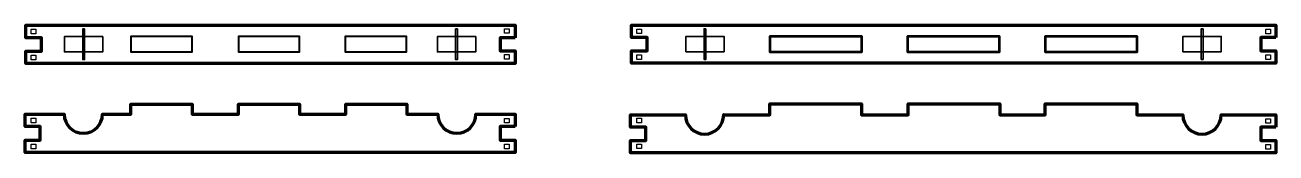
# Model space of a CAD drawing. Header units: millimetres. Extents: x 9 to 827, y -469 to -385.
import ezdxf

# ---------------------------------------------------------------- set-up
doc = ezdxf.new("R2010")
doc.units = ezdxf.units.MM
doc.header["$MEASUREMENT"] = 0
doc.layers.add('Capa 1', color=7, linetype='Continuous', lineweight=0)

# ---------------------------------------------------------------- blocks, each defined once
blk = doc.blocks.new('Block_15')
at = {"layer": 'Capa 1', "color": 4, "lineweight": 35}
blk.add_lwpolyline([(47.72, -387.55), (47.72, -407.55), (46.52, -407.55), (46.52, -387.55)], close=True, dxfattribs=at)
at = {"layer": 'Capa 1', "color": 1, "lineweight": 35}
blk.add_lwpolyline([(34.62, -395.41), (34.62, -399.41), (34.62, -402.55), (59.62, -402.55), (59.62, -399.41), (59.62, -395.41), (59.62, -392.55), (34.62, -392.55)], close=True, dxfattribs=at)
blk = doc.blocks.new('Block_16')
at = {"layer": 'Capa 1', "color": 1, "lineweight": 25}
for points in [[(15.81, -387.69), (15.81, -390.69), (12.81, -390.69), (12.81, -387.69)], [(15.81, -404.63), (15.81, -407.63), (12.81, -407.63), (12.81, -404.63)]]:
    blk.add_lwpolyline(points, close=True, dxfattribs=at)
blk = doc.blocks.new('Block_17')
at = {"layer": 'Capa 1', "color": 1, "lineweight": 25}
for points in [[(15.81, -445.9), (15.81, -448.9), (12.81, -448.9), (12.81, -445.9)], [(15.81, -462.84), (15.81, -465.84), (12.81, -465.84), (12.81, -462.84)]]:
    blk.add_lwpolyline(points, close=True, dxfattribs=at)
blk = doc.blocks.new('Block_18')
at = {"layer": 'Capa 1', "color": 1, "lineweight": 25}
for points in [[(325.32, -387.39), (325.32, -390.39), (322.32, -390.39), (322.32, -387.39)], [(325.32, -404.32), (325.32, -407.32), (322.32, -407.32), (322.32, -404.32)]]:
    blk.add_lwpolyline(points, close=True, dxfattribs=at)
blk = doc.blocks.new('Block_19')
at = {"layer": 'Capa 1', "color": 1, "lineweight": 25}
for points in [[(325.32, -445.95), (325.32, -448.95), (322.32, -448.95), (322.32, -445.95)], [(325.32, -462.89), (325.32, -465.89), (322.32, -465.89), (322.32, -462.89)]]:
    blk.add_lwpolyline(points, close=True, dxfattribs=at)
blk = doc.blocks.new('Block_20')
at = {"layer": 'Capa 1', "color": 1, "lineweight": 35}
blk.add_lwpolyline([(440.8, -395.3), (440.8, -399.3), (440.8, -402.45), (465.8, -402.45), (465.8, -399.3), (465.8, -395.3), (465.8, -392.45), (440.8, -392.45)], close=True, dxfattribs=at)
at = {"layer": 'Capa 1', "color": 4, "lineweight": 35}
blk.add_lwpolyline([(453.9, -387.45), (453.9, -407.45), (452.7, -407.45), (452.7, -387.45)], close=True, dxfattribs=at)
blk = doc.blocks.new('Block_21')
at = {"layer": 'Capa 1', "color": 1, "lineweight": 25}
for points in [[(411.76, -387.59), (411.76, -390.59), (408.76, -390.59), (408.76, -387.59)], [(411.76, -404.52), (411.76, -407.52), (408.76, -407.52), (408.76, -404.52)]]:
    blk.add_lwpolyline(points, close=True, dxfattribs=at)
blk = doc.blocks.new('Block_22')
at = {"layer": 'Capa 1', "color": 1, "lineweight": 25}
for points in [[(411.76, -445.79), (411.76, -448.79), (408.76, -448.79), (408.76, -445.79)], [(411.76, -462.73), (411.76, -465.73), (408.76, -465.73), (408.76, -462.73)]]:
    blk.add_lwpolyline(points, close=True, dxfattribs=at)
blk = doc.blocks.new('Block_23')
at = {"layer": 'Capa 1', "color": 1, "lineweight": 25}
for points in [[(822.87, -387.64), (822.87, -390.64), (819.87, -390.64), (819.87, -387.64)], [(822.87, -404.57), (822.87, -407.57), (819.87, -407.57), (819.87, -404.57)]]:
    blk.add_lwpolyline(points, close=True, dxfattribs=at)
blk = doc.blocks.new('Block_24')
at = {"layer": 'Capa 1', "color": 1, "lineweight": 25}
for points in [[(822.87, -446.2), (822.87, -449.2), (819.87, -449.2), (819.87, -446.2)], [(822.87, -463.13), (822.87, -466.13), (819.87, -466.13), (819.87, -463.13)]]:
    blk.add_lwpolyline(points, close=True, dxfattribs=at)

msp = doc.modelspace()

# ---------------------------------------------------------------- linework, layer by layer
at = {"layer": 'Capa 1', "color": 4, "lineweight": 35}
for points in [[(291.49, -387.55), (291.49, -407.55), (290.29, -407.55), (290.29, -387.55)], [(778.81, -387.45), (778.81, -407.45), (777.61, -407.45), (777.61, -387.45)]]:
    msp.add_lwpolyline(points, close=True, dxfattribs=at)
at = {"layer": 'Capa 1', "color": 1, "lineweight": 53}
for points in [[(495.77, -395.3), (495.77, -399.3), (495.77, -402.45), (555.77, -402.45), (555.77, -399.3), (555.77, -395.3), (555.77, -392.45), (495.77, -392.45)], [(585.73, -395.3), (585.73, -399.3), (585.73, -402.45), (645.73, -402.45), (645.73, -399.3), (645.73, -395.3), (645.73, -392.45), (585.73, -392.45)], [(675.69, -395.3), (675.69, -399.3), (675.69, -402.45), (735.69, -402.45), (735.69, -399.3), (735.69, -395.3), (735.69, -392.45), (675.69, -392.45)]]:
    msp.add_lwpolyline(points, close=True, dxfattribs=at)
at = {"layer": 'Capa 1', "color": 1, "lineweight": 35}
for points in [[(765.71, -395.3), (765.71, -399.3), (765.71, -402.45), (790.71, -402.45), (790.71, -399.3), (790.71, -395.3), (790.71, -392.45), (765.71, -392.45)], [(278.39, -395.41), (278.39, -399.41), (278.39, -402.55), (303.39, -402.55), (303.39, -399.41), (303.39, -395.41), (303.39, -392.55), (278.39, -392.55)]]:
    msp.add_lwpolyline(points, close=True, dxfattribs=at)
at = {"layer": 'Capa 1', "color": 1, "lineweight": 40}
for points in [[(78.07, -395.41), (78.07, -399.41), (78.07, -402.55), (118.07, -402.55), (118.07, -399.41), (118.07, -395.41), (118.07, -392.55), (78.07, -392.55)], [(148.28, -395.41), (148.28, -399.41), (148.28, -402.55), (188.28, -402.55), (188.28, -399.41), (188.28, -395.41), (188.28, -392.55), (148.28, -392.55)], [(218.13, -395.41), (218.13, -399.41), (218.13, -402.55), (258.13, -402.55), (258.13, -399.41), (258.13, -395.41), (258.13, -392.55), (218.13, -392.55)]]:
    msp.add_lwpolyline(points, close=True, dxfattribs=at)
at = {"layer": 'Capa 1', "color": 7, "lineweight": 70}
for points, knots in [([(329.3, -393.25), (329.3, -393.25), (329.3, -385.11), (329.3, -385.11), (329.3, -385.11), (319.18, -385.11), (319.18, -385.11), (319.18, -385.11), (245.31, -385.11), (245.31, -385.11), (245.31, -385.11), (21.72, -385.11), (21.72, -385.11), (21.72, -385.11), (21.07, -385.11), (21.07, -385.11), (21.07, -385.11), (21.07, -385.12), (21.07, -385.12), (21.07, -385.12), (19.67, -385.12), (19.67, -385.12), (19.67, -385.12), (19.67, -385.11), (19.67, -385.11), (19.67, -385.11), (9.36, -385.11), (9.36, -385.11), (9.36, -385.11), (9.36, -393.25), (9.36, -393.25), (9.36, -393.25), (19.54, -393.25), (19.54, -393.25), (19.54, -393.25), (19.54, -402), (19.54, -402), (19.54, -402), (9.3, -402), (9.3, -402), (9.3, -402), (9.3, -410.09), (9.3, -410.09), (9.3, -410.09), (14.24, -410.09), (14.24, -410.09), (14.24, -410.09), (14.24, -410.11), (14.24, -410.11), (14.24, -410.11), (21.07, -410.11), (21.07, -410.11), (21.07, -410.11), (22.17, -410.11), (22.17, -410.11), (22.17, -410.11), (319.18, -410.11), (319.18, -410.11), (322.55, -410.09), (325.93, -410.07), (329.3, -410.05), (329.3, -407.34), (329.3, -404.63), (329.3, -401.91), (329.3, -401.91), (319.39, -401.91), (319.39, -401.91), (319.39, -401.91), (319.39, -393.25), (319.39, -393.25), (319.39, -393.25), (329.3, -393.25), (329.3, -393.25)], [0, 0, 0, 0, 1, 1, 1, 2, 2, 2, 3, 3, 3, 4, 4, 4, 5, 5, 5, 6, 6, 6, 7, 7, 7, 8, 8, 8, 9, 9, 9, 10, 10, 10, 11, 11, 11, 12, 12, 12, 13, 13, 13, 14, 14, 14, 15, 15, 15, 16, 16, 16, 17, 17, 17, 18, 18, 18, 19, 19, 19, 20, 20, 20, 21, 21, 21, 22, 22, 22, 23, 23, 23, 24, 24, 24, 24]), ([(826.5, -393.14), (826.5, -393.14), (826.5, -385), (826.5, -385), (826.5, -385), (816.38, -385), (816.38, -385), (816.38, -385), (742.51, -385), (742.51, -385), (742.51, -385), (725.26, -385), (725.26, -385), (725.26, -385), (715.13, -385), (715.13, -385), (715.13, -385), (641.26, -385), (641.26, -385), (641.26, -385), (518.92, -385), (518.92, -385), (518.92, -385), (518.27, -385), (518.27, -385), (518.27, -385), (516.87, -385), (516.87, -385), (516.87, -385), (506.56, -385), (506.56, -385), (506.56, -385), (417.67, -385), (417.67, -385), (417.67, -385), (417.03, -385), (417.03, -385), (417.03, -385), (417.03, -385.01), (417.03, -385.01), (417.03, -385.01), (415.62, -385.01), (415.62, -385.01), (415.62, -385.01), (415.62, -385), (415.62, -385), (415.62, -385), (405.32, -385), (405.32, -385), (405.32, -385), (405.32, -393.14), (405.32, -393.14), (405.32, -393.14), (415.49, -393.14), (415.49, -393.14), (415.49, -393.14), (415.49, -401.9), (415.49, -401.9), (415.49, -401.9), (405.26, -401.9), (405.26, -401.9), (405.26, -401.9), (405.26, -409.98), (405.26, -409.98), (405.26, -409.98), (410.19, -409.98), (410.19, -409.98), (410.19, -409.98), (410.19, -410), (410.19, -410), (410.19, -410), (417.03, -410), (417.03, -410), (417.03, -410), (418.12, -410), (418.12, -410), (418.12, -410), (511.44, -410), (511.44, -410), (511.44, -410), (518.27, -410), (518.27, -410), (518.27, -410), (519.37, -410), (519.37, -410), (519.37, -410), (715.13, -410), (715.13, -410), (715.13, -410), (816.38, -410), (816.38, -410), (819.75, -409.98), (823.13, -409.96), (826.5, -409.95), (826.5, -407.23), (826.5, -404.52), (826.5, -401.81), (826.5, -401.81), (816.58, -401.81), (816.58, -401.81), (816.58, -401.81), (816.58, -393.14), (816.58, -393.14), (816.58, -393.14), (826.5, -393.14), (826.5, -393.14)], [0, 0, 0, 0, 1, 1, 1, 2, 2, 2, 3, 3, 3, 4, 4, 4, 5, 5, 5, 6, 6, 6, 7, 7, 7, 8, 8, 8, 9, 9, 9, 10, 10, 10, 11, 11, 11, 12, 12, 12, 13, 13, 13, 14, 14, 14, 15, 15, 15, 16, 16, 16, 17, 17, 17, 18, 18, 18, 19, 19, 19, 20, 20, 20, 21, 21, 21, 22, 22, 22, 23, 23, 23, 24, 24, 24, 25, 25, 25, 26, 26, 26, 27, 27, 27, 28, 28, 28, 29, 29, 29, 30, 30, 30, 31, 31, 31, 32, 32, 32, 33, 33, 33, 34, 34, 34, 35, 35, 35, 35]), ([(329.2, -451.32), (329.2, -451.32), (329.2, -443.32), (329.2, -443.32), (329.2, -443.32), (319.33, -443.32), (319.33, -443.32), (319.33, -443.32), (319.33, -443.29), (319.33, -443.29), (319.33, -443.29), (303.58, -443.29), (303.58, -443.29), (303.52, -450.14), (297.95, -455.68), (291.08, -455.68), (284.21, -455.68), (278.64, -450.14), (278.58, -443.29), (278.58, -443.29), (258.48, -443.29), (258.48, -443.29), (258.48, -443.29), (258.48, -436.59), (258.48, -436.59), (258.48, -436.59), (218.48, -436.59), (218.48, -436.59), (218.48, -436.59), (218.48, -443.29), (218.48, -443.29), (218.48, -443.29), (188.27, -443.29), (188.27, -443.29), (188.27, -443.29), (188.27, -436.59), (188.27, -436.59), (188.27, -436.59), (148.28, -436.59), (148.28, -436.59), (148.28, -436.59), (148.28, -443.29), (148.28, -443.29), (148.28, -443.29), (118.07, -443.29), (118.07, -443.29), (118.07, -443.29), (118.07, -436.59), (118.07, -436.59), (118.07, -436.59), (78.07, -436.59), (78.07, -436.59), (78.07, -436.59), (78.07, -443.29), (78.07, -443.29), (78.07, -443.29), (76.55, -443.29), (76.55, -443.29), (76.55, -443.29), (67.73, -443.29), (67.73, -443.29), (67.73, -443.29), (59.44, -443.29), (59.44, -443.29), (59.38, -450.14), (53.81, -455.68), (46.94, -455.68), (40.07, -455.68), (34.5, -450.14), (34.44, -443.29), (34.44, -443.29), (18.69, -443.29), (18.69, -443.29), (18.69, -443.29), (18.69, -443.32), (18.69, -443.32), (18.69, -443.32), (8.82, -443.32), (8.82, -443.32), (8.82, -443.32), (8.82, -451.32), (8.82, -451.32), (8.82, -451.32), (18.69, -451.32), (18.69, -451.32), (18.69, -451.32), (18.69, -460.26), (18.69, -460.26), (18.69, -460.26), (8.82, -460.26), (8.82, -460.26), (8.82, -460.26), (8.82, -468.26), (8.82, -468.26), (8.82, -468.26), (18.69, -468.26), (18.69, -468.26), (18.69, -468.26), (18.69, -468.29), (18.69, -468.29), (18.69, -468.29), (67.73, -468.29), (67.73, -468.29), (67.73, -468.29), (76.55, -468.29), (76.55, -468.29), (76.55, -468.29), (319.33, -468.29), (319.33, -468.29), (319.33, -468.29), (319.33, -468.26), (319.33, -468.26), (319.33, -468.26), (329.2, -468.26), (329.2, -468.26), (329.2, -468.26), (329.2, -460.26), (329.2, -460.26), (329.2, -460.26), (319.33, -460.26), (319.33, -460.26), (319.33, -460.26), (319.33, -451.32), (319.33, -451.32), (319.33, -451.32), (329.2, -451.32), (329.2, -451.32)], [0, 0, 0, 0, 1, 1, 1, 2, 2, 2, 3, 3, 3, 4, 4, 4, 5, 5, 5, 6, 6, 6, 7, 7, 7, 8, 8, 8, 9, 9, 9, 10, 10, 10, 11, 11, 11, 12, 12, 12, 13, 13, 13, 14, 14, 14, 15, 15, 15, 16, 16, 16, 17, 17, 17, 18, 18, 18, 19, 19, 19, 20, 20, 20, 21, 21, 21, 22, 22, 22, 23, 23, 23, 24, 24, 24, 25, 25, 25, 26, 26, 26, 27, 27, 27, 28, 28, 28, 29, 29, 29, 30, 30, 30, 31, 31, 31, 32, 32, 32, 33, 33, 33, 34, 34, 34, 35, 35, 35, 36, 36, 36, 37, 37, 37, 38, 38, 38, 39, 39, 39, 40, 40, 40, 41, 41, 41, 42, 42, 42, 42]), ([(826.5, -451.7), (826.5, -451.7), (826.5, -443.56), (826.5, -443.56), (826.5, -443.56), (790.65, -443.56), (790.65, -443.56), (790.65, -443.62), (790.65, -443.67), (790.65, -443.73), (790.65, -450.64), (785.06, -456.23), (778.15, -456.23), (771.25, -456.23), (765.65, -450.64), (765.65, -443.73), (765.65, -443.67), (765.65, -443.62), (765.65, -443.56), (765.65, -443.56), (735.54, -443.56), (735.54, -443.56), (735.54, -443.56), (735.54, -436.51), (735.54, -436.51), (735.54, -436.51), (675.6, -436.51), (675.6, -436.51), (675.6, -436.51), (675.6, -443.56), (675.6, -443.56), (675.6, -443.56), (645.94, -443.56), (645.94, -443.56), (645.94, -443.56), (645.94, -436.51), (645.94, -436.51), (645.94, -436.51), (585.99, -436.51), (585.99, -436.51), (585.99, -436.51), (585.99, -443.56), (585.99, -443.56), (585.99, -443.56), (555.62, -443.56), (555.62, -443.56), (555.62, -443.56), (555.62, -436.51), (555.62, -436.51), (555.62, -436.51), (495.68, -436.51), (495.68, -436.51), (495.68, -436.51), (495.68, -443.56), (495.68, -443.56), (495.68, -443.56), (494.95, -443.56), (494.95, -443.56), (494.95, -443.56), (485.42, -443.56), (485.42, -443.56), (485.42, -443.56), (465.48, -443.56), (465.48, -443.56), (465.49, -443.62), (465.49, -443.67), (465.49, -443.73), (465.49, -450.64), (459.89, -456.23), (452.98, -456.23), (446.08, -456.23), (440.49, -450.64), (440.49, -443.73), (440.49, -443.67), (440.49, -443.62), (440.49, -443.56), (440.49, -443.56), (404.64, -443.56), (404.64, -443.56), (404.64, -443.56), (404.64, -451.7), (404.64, -451.7), (404.64, -451.7), (414.55, -451.7), (414.55, -451.7), (414.55, -451.7), (414.55, -460.37), (414.55, -460.37), (414.55, -460.37), (404.64, -460.37), (404.64, -460.37), (404.64, -460.37), (404.64, -468.51), (404.64, -468.51), (408.01, -468.52), (411.38, -468.54), (414.76, -468.56), (414.76, -468.56), (485.42, -468.56), (485.42, -468.56), (485.42, -468.56), (494.95, -468.56), (494.95, -468.56), (494.95, -468.56), (816.38, -468.56), (816.38, -468.56), (819.75, -468.54), (823.13, -468.52), (826.5, -468.51), (826.5, -468.51), (826.5, -460.37), (826.5, -460.37), (826.5, -460.37), (816.59, -460.37), (816.59, -460.37), (816.59, -460.37), (816.59, -451.7), (816.59, -451.7), (816.59, -451.7), (826.5, -451.7), (826.5, -451.7)], [0, 0, 0, 0, 1, 1, 1, 2, 2, 2, 3, 3, 3, 4, 4, 4, 5, 5, 5, 6, 6, 6, 7, 7, 7, 8, 8, 8, 9, 9, 9, 10, 10, 10, 11, 11, 11, 12, 12, 12, 13, 13, 13, 14, 14, 14, 15, 15, 15, 16, 16, 16, 17, 17, 17, 18, 18, 18, 19, 19, 19, 20, 20, 20, 21, 21, 21, 22, 22, 22, 23, 23, 23, 24, 24, 24, 25, 25, 25, 26, 26, 26, 27, 27, 27, 28, 28, 28, 29, 29, 29, 30, 30, 30, 31, 31, 31, 32, 32, 32, 33, 33, 33, 34, 34, 34, 35, 35, 35, 36, 36, 36, 37, 37, 37, 38, 38, 38, 39, 39, 39, 40, 40, 40, 40])]:
    msp.add_open_spline(points, degree=3, knots=knots, dxfattribs=at)

# ---------------------------------------------------------------- block references
at = {"layer": 'Capa 1'}
for name in ['Block_16', 'Block_15', 'Block_18', 'Block_21', 'Block_20', 'Block_23', 'Block_17', 'Block_19', 'Block_22', 'Block_24']:
    msp.add_blockref(name, (0, 0), dxfattribs=at)

doc.saveas('drawing.dxf')
